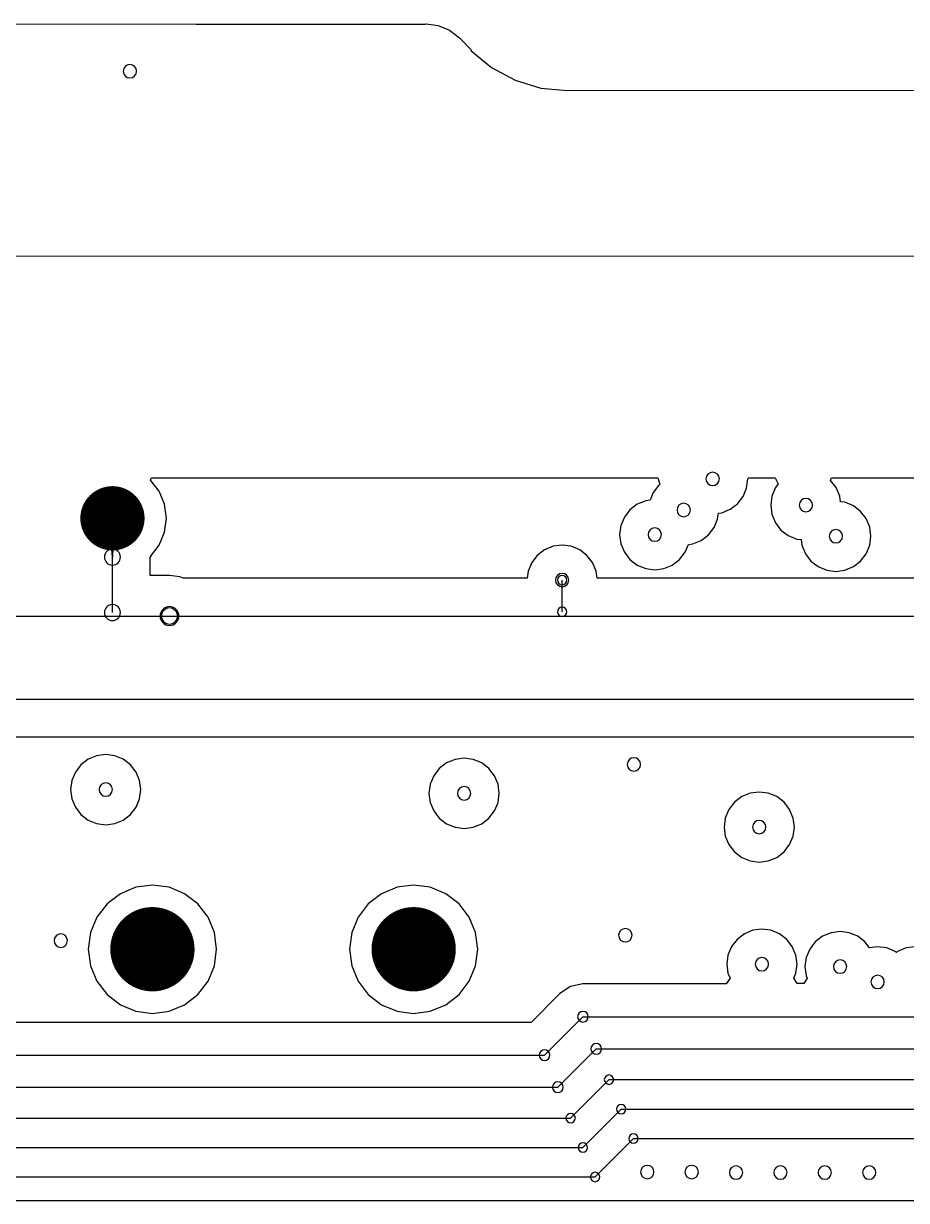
# Model space of a CAD drawing. Header units: inches. Extents: x 32166 to 66782, y 2386 to 7162.
# Drawn here: x 66618.66 to 66635.14, y 7116.24 to 7138.21 of the extents above; entities that cross this region are included whole.
import ezdxf

# ---------------------------------------------------------------- set-up
doc = ezdxf.new("R2010")
doc.units = ezdxf.units.IN
doc.header["$LTSCALE"] = 0.64311
doc.header["$MEASUREMENT"] = 0
for name, color, linetype in [('KEEPOUTLAYER', 6, 'CONTINUOUS'), ('MIDLAYER2', 76, 'CONTINUOUS'), ('MULTILAYER', 9, 'CONTINUOUS')]:
    doc.layers.add(name, color=color, linetype=linetype)

msp = doc.modelspace()

# ---------------------------------------------------------------- linework, layer by layer
at = {"layer": 'KEEPOUTLAYER'}
msp.add_line((66447.374, 7116.24), (66782.374, 7116.24), dxfattribs=at)
at = {"layer": 'MIDLAYER2'}
for p, q in [((66605.855, 7138.211), (66621.884, 7138.2)), ((66621.884, 7138.2), (66626.166, 7138.2)), ((66626.166, 7138.2), (66626.174, 7138.206)), ((66626.166, 7138.2), (66626.166, 7138.2)), ((66626.174, 7138.206), (66626.398, 7138.177)), ((66626.398, 7138.177), (66626.614, 7138.088)), ((66626.614, 7138.088), (66626.799, 7137.945)), ((66626.799, 7137.945), (66627.02, 7137.714)), ((66627.02, 7137.714), (66627.011, 7137.705)), ((66627.011, 7137.705), (66627.398, 7137.388)), ((66627.398, 7137.388), (66627.839, 7137.152)), ((66627.839, 7137.152), (66628.318, 7137.007)), ((66628.318, 7137.007), (66628.816, 7136.958)), ((66628.816, 7136.958), (66635.924, 7136.97)), ((66656.894, 7133.869), (66611.311, 7133.864)), ((66621.032, 7129.688), (66621.047, 7129.73)), ((66621.193, 7129.479), (66621.032, 7129.688)), ((66621.047, 7129.73), (66630.5, 7129.73)), ((66630.5, 7129.73), (66630.541, 7129.61)), ((66630.541, 7129.61), (66630.52, 7129.593)), ((66632.157, 7129.54), (66632.179, 7129.71)), ((66632.179, 7129.71), (66632.197, 7129.73)), ((66632.197, 7129.73), (66632.692, 7129.73)), ((66632.692, 7129.73), (66632.748, 7129.616)), ((66632.748, 7129.616), (66632.696, 7129.548)), ((66633.727, 7129.683), (66633.743, 7129.73)), ((66633.831, 7129.548), (66633.727, 7129.683)), ((66633.743, 7129.73), (66639.942, 7129.73)), ((66621.293, 7129.236), (66621.193, 7129.479)), ((66630.416, 7129.458), (66630.356, 7129.314)), ((66630.52, 7129.593), (66630.416, 7129.458)), ((66632.092, 7129.382), (66632.157, 7129.54)), ((66632.63, 7129.389), (66632.608, 7129.22)), ((66632.696, 7129.548), (66632.63, 7129.389)), ((66633.897, 7129.389), (66633.831, 7129.548)), ((66633.911, 7129.284), (66633.897, 7129.389)), ((66621.328, 7128.975), (66621.293, 7129.236)), ((66630.116, 7129.238), (66629.98, 7129.133)), ((66630.274, 7129.303), (66630.116, 7129.238)), ((66630.356, 7129.314), (66630.274, 7129.303)), ((66631.852, 7129.142), (66631.987, 7129.246)), ((66631.987, 7129.246), (66632.092, 7129.382)), ((66632.608, 7129.22), (66632.63, 7129.05)), ((66633.993, 7129.273), (66633.911, 7129.284)), ((66634.151, 7129.208), (66633.993, 7129.273)), ((66634.287, 7129.103), (66634.151, 7129.208)), ((66620.319, 7127.215), (66620.319, 7128.975)), ((66621.293, 7128.713), (66621.328, 7128.975)), ((66629.876, 7128.998), (66629.81, 7128.839)), ((66629.98, 7129.133), (66629.876, 7128.998)), ((66631.551, 7128.802), (66631.617, 7128.96)), ((66631.617, 7128.96), (66631.631, 7129.068)), ((66631.631, 7129.068), (66631.694, 7129.077)), ((66631.694, 7129.077), (66631.852, 7129.142)), ((66632.63, 7129.05), (66632.696, 7128.892)), ((66634.391, 7128.968), (66634.287, 7129.103)), ((66634.457, 7128.809), (66634.391, 7128.968)), ((66629.81, 7128.839), (66629.788, 7128.67)), ((66631.447, 7128.666), (66631.551, 7128.802)), ((66632.696, 7128.892), (66632.8, 7128.756)), ((66632.8, 7128.756), (66632.936, 7128.652)), ((66634.479, 7128.64), (66634.457, 7128.809)), ((66621.193, 7128.47), (66621.293, 7128.713)), ((66629.788, 7128.67), (66629.81, 7128.5)), ((66631.153, 7128.497), (66631.311, 7128.562)), ((66631.311, 7128.562), (66631.447, 7128.666)), ((66632.936, 7128.652), (66633.094, 7128.587)), ((66633.094, 7128.587), (66633.176, 7128.576)), ((66633.176, 7128.576), (66633.19, 7128.47)), ((66634.457, 7128.47), (66634.479, 7128.64)), ((66621.032, 7128.261), (66621.193, 7128.47)), ((66628.386, 7128.388), (66628.25, 7128.283)), ((66628.544, 7128.453), (66628.386, 7128.388)), ((66628.714, 7128.475), (66628.544, 7128.453)), ((66628.884, 7128.453), (66628.714, 7128.475)), ((66629.042, 7128.388), (66628.884, 7128.453)), ((66629.177, 7128.283), (66629.042, 7128.388)), ((66629.81, 7128.5), (66629.876, 7128.342)), ((66629.876, 7128.342), (66629.98, 7128.206)), ((66630.907, 7128.206), (66631.011, 7128.342)), ((66631.011, 7128.342), (66631.071, 7128.486)), ((66631.071, 7128.486), (66631.153, 7128.497)), ((66633.19, 7128.47), (66633.256, 7128.312)), ((66633.256, 7128.312), (66633.36, 7128.176)), ((66634.287, 7128.176), (66634.391, 7128.312)), ((66634.391, 7128.312), (66634.457, 7128.47)), ((66621.025, 7127.906), (66621.025, 7128.25)), ((66621.025, 7128.25), (66621.031, 7128.25)), ((66621.031, 7128.25), (66621.034, 7128.257)), ((66621.031, 7128.25), (66621.031, 7128.25)), ((66621.031, 7128.25), (66621.031, 7128.25)), ((66621.035, 7128.259), (66621.032, 7128.261)), ((66621.034, 7128.257), (66621.035, 7128.259)), ((66621.035, 7128.259), (66621.035, 7128.259)), ((66621.035, 7128.259), (66621.035, 7128.259)), ((66621.035, 7128.259), (66621.035, 7128.259)), ((66628.146, 7128.148), (66628.081, 7127.99)), ((66628.25, 7128.283), (66628.146, 7128.148)), ((66629.282, 7128.148), (66629.177, 7128.283)), ((66629.347, 7127.99), (66629.282, 7128.148)), ((66629.98, 7128.206), (66630.116, 7128.102)), ((66630.116, 7128.102), (66630.274, 7128.037)), ((66630.613, 7128.037), (66630.771, 7128.102)), ((66630.771, 7128.102), (66630.907, 7128.206)), ((66633.36, 7128.176), (66633.496, 7128.072)), ((66633.496, 7128.072), (66633.654, 7128.007)), ((66633.993, 7128.007), (66634.151, 7128.072)), ((66634.151, 7128.072), (66634.287, 7128.176)), ((66621.384, 7127.906), (66621.025, 7127.906)), ((66621.579, 7127.881), (66621.384, 7127.906)), ((66621.639, 7127.856), (66621.579, 7127.881)), ((66628.063, 7127.856), (66621.639, 7127.856)), ((66628.081, 7127.99), (66628.063, 7127.856)), ((66629.365, 7127.856), (66629.347, 7127.99)), ((66648.052, 7127.856), (66629.365, 7127.856)), ((66630.274, 7128.037), (66630.444, 7128.014)), ((66630.444, 7128.014), (66630.613, 7128.037)), ((66633.654, 7128.007), (66633.824, 7127.984)), ((66633.824, 7127.984), (66633.993, 7128.007)), ((66628.714, 7127.23), (66628.714, 7127.82)), ((66580.534, 7127.15), (66621.384, 7127.15)), ((66621.384, 7127.15), (66653.962, 7127.15)), ((66580.444, 7125.6), (66656.774, 7125.6)), ((66580.736, 7124.894), (66654.122, 7124.894)), ((66620.194, 7124.565), (66620.024, 7124.543)), ((66620.364, 7124.543), (66620.194, 7124.565)), ((66619.73, 7124.373), (66619.626, 7124.238)), ((66619.866, 7124.478), (66619.73, 7124.373)), ((66620.024, 7124.543), (66619.866, 7124.478)), ((66620.522, 7124.478), (66620.364, 7124.543)), ((66620.657, 7124.373), (66620.522, 7124.478)), ((66620.762, 7124.238), (66620.657, 7124.373)), ((66626.556, 7124.408), (66626.42, 7124.303)), ((66626.714, 7124.473), (66626.556, 7124.408)), ((66626.884, 7124.495), (66626.714, 7124.473)), ((66627.054, 7124.473), (66626.884, 7124.495)), ((66627.212, 7124.408), (66627.054, 7124.473)), ((66627.347, 7124.303), (66627.212, 7124.408)), ((66619.626, 7124.238), (66619.561, 7124.08)), ((66620.827, 7124.08), (66620.762, 7124.238)), ((66626.316, 7124.168), (66626.251, 7124.01)), ((66626.42, 7124.303), (66626.316, 7124.168)), ((66627.452, 7124.168), (66627.347, 7124.303)), ((66627.517, 7124.01), (66627.452, 7124.168)), ((66619.561, 7124.08), (66619.538, 7123.91)), ((66619.538, 7123.91), (66619.561, 7123.74)), ((66620.849, 7123.91), (66620.827, 7124.08)), ((66620.827, 7123.74), (66620.849, 7123.91)), ((66626.251, 7124.01), (66626.228, 7123.84)), ((66627.539, 7123.84), (66627.517, 7124.01)), ((66619.561, 7123.74), (66619.626, 7123.582)), ((66620.762, 7123.582), (66620.827, 7123.74)), ((66626.228, 7123.84), (66626.251, 7123.67)), ((66626.251, 7123.67), (66626.316, 7123.512)), ((66627.452, 7123.512), (66627.517, 7123.67)), ((66627.517, 7123.67), (66627.539, 7123.84)), ((66631.93, 7123.673), (66631.826, 7123.538)), ((66632.066, 7123.778), (66631.93, 7123.673)), ((66632.224, 7123.843), (66632.066, 7123.778)), ((66632.394, 7123.865), (66632.224, 7123.843)), ((66632.563, 7123.843), (66632.394, 7123.865)), ((66632.721, 7123.778), (66632.563, 7123.843)), ((66632.857, 7123.673), (66632.721, 7123.778)), ((66632.961, 7123.538), (66632.857, 7123.673)), ((66619.626, 7123.582), (66619.73, 7123.446)), ((66620.657, 7123.446), (66620.762, 7123.582)), ((66626.316, 7123.512), (66626.42, 7123.376)), ((66627.347, 7123.376), (66627.452, 7123.512)), ((66631.826, 7123.538), (66631.76, 7123.379)), ((66633.027, 7123.379), (66632.961, 7123.538)), ((66619.73, 7123.446), (66619.866, 7123.342)), ((66619.866, 7123.342), (66620.024, 7123.277)), ((66620.024, 7123.277), (66620.194, 7123.254)), ((66620.194, 7123.254), (66620.364, 7123.277)), ((66620.364, 7123.277), (66620.522, 7123.342)), ((66620.522, 7123.342), (66620.657, 7123.446)), ((66626.42, 7123.376), (66626.556, 7123.272)), ((66626.556, 7123.272), (66626.714, 7123.207)), ((66627.054, 7123.207), (66627.212, 7123.272)), ((66627.212, 7123.272), (66627.347, 7123.376)), ((66631.76, 7123.379), (66631.738, 7123.21)), ((66633.049, 7123.21), (66633.027, 7123.379)), ((66626.714, 7123.207), (66626.884, 7123.184)), ((66626.884, 7123.184), (66627.054, 7123.207)), ((66631.738, 7123.21), (66631.76, 7123.04)), ((66631.76, 7123.04), (66631.826, 7122.882)), ((66632.961, 7122.882), (66633.027, 7123.04)), ((66633.027, 7123.04), (66633.049, 7123.21)), ((66631.826, 7122.882), (66631.93, 7122.746)), ((66632.857, 7122.746), (66632.961, 7122.882)), ((66631.93, 7122.746), (66632.066, 7122.642)), ((66632.066, 7122.642), (66632.224, 7122.577)), ((66632.224, 7122.577), (66632.394, 7122.554)), ((66632.394, 7122.554), (66632.563, 7122.577)), ((66632.563, 7122.577), (66632.721, 7122.642)), ((66632.721, 7122.642), (66632.857, 7122.746)), ((66620.467, 7121.967), (66620.219, 7121.777)), ((66620.755, 7122.087), (66620.467, 7121.967)), ((66621.065, 7122.127), (66620.755, 7122.087)), ((66621.375, 7122.087), (66621.065, 7122.127)), ((66621.664, 7121.967), (66621.375, 7122.087)), ((66621.912, 7121.777), (66621.664, 7121.967)), ((66625.343, 7121.967), (66625.095, 7121.777)), ((66625.632, 7122.087), (66625.343, 7121.967)), ((66625.942, 7122.127), (66625.632, 7122.087)), ((66626.252, 7122.087), (66625.942, 7122.127)), ((66626.541, 7121.967), (66626.252, 7122.087)), ((66626.789, 7121.777), (66626.541, 7121.967)), ((66620.219, 7121.777), (66620.028, 7121.529)), ((66622.103, 7121.529), (66621.912, 7121.777)), ((66625.095, 7121.777), (66624.905, 7121.529)), ((66626.979, 7121.529), (66626.789, 7121.777)), ((66620.028, 7121.529), (66619.909, 7121.24)), ((66622.222, 7121.24), (66622.103, 7121.529)), ((66624.905, 7121.529), (66624.785, 7121.24)), ((66627.099, 7121.24), (66626.979, 7121.529)), ((66632.274, 7121.283), (66632.116, 7121.218)), ((66632.444, 7121.305), (66632.274, 7121.283)), ((66632.613, 7121.283), (66632.444, 7121.305)), ((66632.771, 7121.218), (66632.613, 7121.283)), ((66633.904, 7121.261), (66633.734, 7121.239)), ((66634.074, 7121.239), (66633.904, 7121.261)), ((66619.909, 7121.24), (66619.868, 7120.93)), ((66622.263, 7120.93), (66622.222, 7121.24)), ((66624.785, 7121.24), (66624.745, 7120.93)), ((66627.14, 7120.93), (66627.099, 7121.24)), ((66631.98, 7121.113), (66631.876, 7120.978)), ((66632.116, 7121.218), (66631.98, 7121.113)), ((66632.907, 7121.113), (66632.771, 7121.218)), ((66633.011, 7120.978), (66632.907, 7121.113)), ((66633.441, 7121.069), (66633.336, 7120.933)), ((66633.576, 7121.173), (66633.441, 7121.069)), ((66633.734, 7121.239), (66633.576, 7121.173)), ((66634.232, 7121.173), (66634.074, 7121.239)), ((66634.368, 7121.069), (66634.232, 7121.173)), ((66634.454, 7120.956), (66634.368, 7121.069)), ((66619.868, 7120.93), (66619.909, 7120.62)), ((66622.222, 7120.62), (66622.263, 7120.93)), ((66624.745, 7120.93), (66624.785, 7120.62)), ((66627.099, 7120.62), (66627.14, 7120.93)), ((66631.81, 7120.82), (66631.788, 7120.65)), ((66631.876, 7120.978), (66631.81, 7120.82)), ((66633.077, 7120.82), (66633.011, 7120.978)), ((66633.099, 7120.65), (66633.077, 7120.82)), ((66633.336, 7120.933), (66633.271, 7120.775)), ((66634.604, 7120.976), (66634.454, 7120.956)), ((66634.774, 7120.953), (66634.604, 7120.976)), ((66634.932, 7120.888), (66634.774, 7120.953)), ((66634.954, 7120.871), (66634.932, 7120.888)), ((66634.976, 7120.888), (66634.954, 7120.871)), ((66635.134, 7120.953), (66634.976, 7120.888)), ((66635.304, 7120.976), (66635.134, 7120.953)), ((66619.909, 7120.62), (66620.028, 7120.331)), ((66622.103, 7120.331), (66622.222, 7120.62)), ((66624.785, 7120.62), (66624.905, 7120.331)), ((66626.979, 7120.331), (66627.099, 7120.62)), ((66631.788, 7120.65), (66631.81, 7120.48)), ((66633.077, 7120.48), (66633.099, 7120.65)), ((66633.271, 7120.775), (66633.248, 7120.605)), ((66633.248, 7120.605), (66633.271, 7120.436)), ((66631.849, 7120.387), (66631.778, 7120.282)), ((66631.81, 7120.48), (66631.849, 7120.387)), ((66633.038, 7120.387), (66633.077, 7120.48)), ((66633.101, 7120.293), (66633.038, 7120.387)), ((66633.291, 7120.387), (66633.228, 7120.293)), ((66633.271, 7120.436), (66633.291, 7120.387)), ((66620.028, 7120.331), (66620.219, 7120.083)), ((66621.912, 7120.083), (66622.103, 7120.331)), ((66624.905, 7120.331), (66625.095, 7120.083)), ((66626.789, 7120.083), (66626.979, 7120.331)), ((66628.869, 7120.235), (66628.67, 7120.102)), ((66629.103, 7120.282), (66628.869, 7120.235)), ((66631.778, 7120.282), (66629.103, 7120.282)), ((66633.228, 7120.293), (66633.101, 7120.293)), ((66620.219, 7120.083), (66620.467, 7119.893)), ((66621.664, 7119.893), (66621.912, 7120.083)), ((66625.095, 7120.083), (66625.343, 7119.893)), ((66626.541, 7119.893), (66626.789, 7120.083)), ((66628.67, 7120.102), (66628.133, 7119.565)), ((66620.467, 7119.893), (66620.755, 7119.773)), ((66620.755, 7119.773), (66621.065, 7119.732)), ((66621.065, 7119.732), (66621.375, 7119.773)), ((66621.375, 7119.773), (66621.664, 7119.893)), ((66625.343, 7119.893), (66625.632, 7119.773)), ((66625.632, 7119.773), (66625.942, 7119.732)), ((66625.942, 7119.732), (66626.252, 7119.773)), ((66626.252, 7119.773), (66626.541, 7119.893)), ((66628.133, 7119.565), (66616.505, 7119.565)), ((66628.386, 7118.953), (66629.103, 7119.67)), ((66629.103, 7119.67), (66638.795, 7119.67)), ((66628.635, 7118.353), (66629.351, 7119.07)), ((66629.351, 7119.07), (66639.043, 7119.07)), ((66616.252, 7118.953), (66628.386, 7118.953)), ((66628.873, 7117.778), (66629.589, 7118.495)), ((66629.589, 7118.495), (66636.808, 7118.495)), ((66616.003, 7118.353), (66628.635, 7118.353)), ((66615.765, 7117.778), (66628.873, 7117.778)), ((66629.101, 7117.228), (66629.817, 7117.945)), ((66629.817, 7117.945), (66639.509, 7117.945)), ((66629.328, 7116.678), (66630.045, 7117.395)), ((66630.045, 7117.395), (66636.353, 7117.395)), ((66615.537, 7117.228), (66629.101, 7117.228)), ((66615.309, 7116.678), (66629.328, 7116.678))]:
    msp.add_line(p, q, dxfattribs=at)
for points, const_width in [([(66620.619, 7128.975, 1), (66620.019, 7128.975, 1)], 0.6), ([(66621.459, 7120.93, 1), (66620.672, 7120.93, 1)], 0.787), ([(66626.336, 7120.93, 1), (66625.549, 7120.93, 1)], 0.787)]:
    msp.add_lwpolyline(points, format="xyb", close=True, dxfattribs=dict(at, const_width=const_width))
for centre, radius, start, end in [((66620.644, 7137.32), 0.125, 0, 180), ((66620.644, 7137.32), 0.125, 180, 0), ((66631.524, 7129.71), 0.125, 0, 180), ((66631.524, 7129.71), 0.125, 180, 0), ((66630.984, 7129.13), 0.125, 0, 180), ((66633.264, 7129.22), 0.125, 0, 180), ((66633.264, 7129.22), 0.125, 180, 0), ((66620.319, 7128.975), 0.15, 0, 180), ((66620.319, 7128.975), 0.15, 180, 0), ((66630.984, 7129.13), 0.125, 180, 0), ((66620.107, 7128.762), 0.15, 0, 180), ((66620.107, 7128.762), 0.15, 0, 180), ((66620.107, 7128.762), 0.15, 0, 180), ((66620.107, 7128.762), 0.15, 180, 0), ((66620.107, 7128.762), 0.15, 180, 0), ((66620.107, 7128.762), 0.15, 180, 0), ((66619.595, 7128.25), 0.724, 359.9998, 44.9998), ((66619.595, 7128.25), 0.724, 359.9998, 44.9998), ((66619.595, 7128.25), 0.724, 359.9998, 44.9998), ((66621.043, 7128.25), 0.724, 135.0002, 180.0002), ((66621.043, 7128.25), 0.724, 135.0002, 180.0002), ((66621.043, 7128.25), 0.724, 135.0002, 180.0002), ((66620.531, 7128.762), 0.15, 0, 180), ((66620.531, 7128.762), 0.15, 0, 180), ((66620.531, 7128.762), 0.15, 0, 180), ((66620.531, 7128.762), 0.15, 180, 0), ((66620.531, 7128.762), 0.15, 180, 0), ((66620.531, 7128.762), 0.15, 180, 0), ((66630.444, 7128.67), 0.125, 0, 180), ((66633.824, 7128.64), 0.125, 0, 180), ((66630.444, 7128.67), 0.125, 180, 0), ((66633.824, 7128.64), 0.125, 180, 0), ((66620.319, 7128.25), 0.15, 0, 180), ((66620.319, 7128.25), 0.15, 0, 180), ((66620.319, 7128.25), 0.15, 0, 180), ((66620.319, 7128.25), 0.15, 0, 180), ((66620.319, 7128.25), 0.15, 0, 180), ((66620.319, 7128.25), 0.15, 0, 180), ((66620.319, 7128.25), 0.15, 180, 0), ((66620.319, 7128.25), 0.15, 180, 0), ((66620.319, 7128.25), 0.15, 180, 0), ((66620.319, 7128.25), 0.15, 180, 0), ((66620.319, 7128.25), 0.15, 180, 0), ((66620.319, 7128.25), 0.15, 180, 0), ((66628.714, 7127.82), 0.125, 0, 180), ((66628.714, 7127.82), 0.0875, 0, 180), ((66628.714, 7127.82), 0.125, 180, 0), ((66628.714, 7127.82), 0.0875, 180, 0), ((66620.319, 7127.215), 0.15, 0, 180), ((66620.319, 7127.215), 0.15, 180, 0), ((66621.384, 7127.15), 0.175, 0, 180), ((66621.384, 7127.15), 0.15, 0, 180), ((66628.714, 7127.23), 0.0875, 0, 180), ((66628.714, 7127.23), 0.0875, 180, 0), ((66621.384, 7127.15), 0.175, 180, 0), ((66621.384, 7127.15), 0.15, 180, 0), ((66630.054, 7124.38), 0.125, 0, 180), ((66630.054, 7124.38), 0.125, 180, 0), ((66620.194, 7123.91), 0.125, 0, 180), ((66620.194, 7123.91), 0.125, 180, 0), ((66626.884, 7123.84), 0.125, 0, 180), ((66626.884, 7123.84), 0.125, 180, 0), ((66632.394, 7123.21), 0.125, 0, 180), ((66632.394, 7123.21), 0.125, 180, 0), ((66629.894, 7121.19), 0.125, 0, 180), ((66619.354, 7121.09), 0.125, 0, 180), ((66619.354, 7121.09), 0.125, 180, 0), ((66629.894, 7121.19), 0.125, 180, 0), ((66632.444, 7120.65), 0.125, 0, 180), ((66632.444, 7120.65), 0.125, 180, 0), ((66633.904, 7120.605), 0.125, 0, 180), ((66633.904, 7120.605), 0.125, 180, 0), ((66634.604, 7120.32), 0.125, 0, 180), ((66634.604, 7120.32), 0.125, 180, 0), ((66629.103, 7119.67), 0.1, 0, 180), ((66629.103, 7119.67), 0.1, 0, 180), ((66629.103, 7119.67), 0.1, 180, 0), ((66629.103, 7119.67), 0.1, 180, 0), ((66629.351, 7119.07), 0.1, 0, 180), ((66629.351, 7119.07), 0.1, 0, 180), ((66629.351, 7119.07), 0.1, 180, 0), ((66629.351, 7119.07), 0.1, 180, 0), ((66628.386, 7118.953), 0.1, 0, 180), ((66628.386, 7118.953), 0.1, 0, 180), ((66628.386, 7118.953), 0.1, 180, 0), ((66628.386, 7118.953), 0.1, 180, 0), ((66628.635, 7118.353), 0.1, 0, 180), ((66628.635, 7118.353), 0.1, 0, 180), ((66629.589, 7118.495), 0.0875, 0, 180), ((66629.589, 7118.495), 0.0875, 0, 180), ((66629.589, 7118.495), 0.0875, 180, 0), ((66629.589, 7118.495), 0.0875, 180, 0), ((66628.635, 7118.353), 0.1, 180, 0), ((66628.635, 7118.353), 0.1, 180, 0), ((66629.817, 7117.945), 0.0875, 0, 180), ((66629.817, 7117.945), 0.0875, 0, 180), ((66628.873, 7117.778), 0.0875, 0, 180), ((66628.873, 7117.778), 0.0875, 0, 180), ((66628.873, 7117.778), 0.0875, 180, 0), ((66628.873, 7117.778), 0.0875, 180, 0), ((66629.817, 7117.945), 0.0875, 180, 0), ((66629.817, 7117.945), 0.0875, 180, 0), ((66629.101, 7117.228), 0.0875, 0, 180), ((66629.101, 7117.228), 0.0875, 0, 180), ((66630.045, 7117.395), 0.0875, 0, 180), ((66630.045, 7117.395), 0.0875, 0, 180), ((66630.045, 7117.395), 0.0875, 180, 0), ((66630.045, 7117.395), 0.0875, 180, 0), ((66629.101, 7117.228), 0.0875, 180, 0), ((66629.101, 7117.228), 0.0875, 180, 0), ((66630.304, 7116.77), 0.125, 0, 180), ((66631.132, 7116.77), 0.125, 0, 180), ((66631.961, 7116.76), 0.125, 0, 180), ((66632.79, 7116.76), 0.125, 0, 180), ((66633.618, 7116.76), 0.125, 0, 180), ((66634.447, 7116.76), 0.125, 0, 180), ((66629.328, 7116.678), 0.0875, 0, 180), ((66629.328, 7116.678), 0.0875, 0, 180), ((66629.328, 7116.678), 0.0875, 180, 0), ((66629.328, 7116.678), 0.0875, 180, 0), ((66630.304, 7116.77), 0.125, 180, 0), ((66631.132, 7116.77), 0.125, 180, 0), ((66631.961, 7116.76), 0.125, 180, 0), ((66632.79, 7116.76), 0.125, 180, 0), ((66633.618, 7116.76), 0.125, 180, 0), ((66634.447, 7116.76), 0.125, 180, 0)]:
    msp.add_arc(centre, radius, start, end, dxfattribs=at)
at = {"layer": 'MULTILAYER'}
for points, const_width in [([(66620.619, 7128.975, 1), (66620.019, 7128.975, 1)], 0.6), ([(66621.459, 7120.93, 1), (66620.672, 7120.93, 1)], 0.787), ([(66626.336, 7120.93, 1), (66625.549, 7120.93, 1)], 0.787)]:
    msp.add_lwpolyline(points, format="xyb", close=True, dxfattribs=dict(at, const_width=const_width))
for centre, start, end in [((66620.644, 7137.32), 0, 180), ((66620.644, 7137.32), 180, 0), ((66631.524, 7129.71), 0, 180), ((66631.524, 7129.71), 180, 0), ((66630.984, 7129.13), 0, 180), ((66633.264, 7129.22), 0, 180), ((66633.264, 7129.22), 180, 0), ((66630.984, 7129.13), 180, 0), ((66630.444, 7128.67), 0, 180), ((66633.824, 7128.64), 0, 180), ((66630.444, 7128.67), 180, 0), ((66633.824, 7128.64), 180, 0), ((66628.714, 7127.82), 0, 180), ((66628.714, 7127.82), 180, 0), ((66630.054, 7124.38), 0, 180), ((66630.054, 7124.38), 180, 0), ((66620.194, 7123.91), 0, 180), ((66620.194, 7123.91), 180, 0), ((66626.884, 7123.84), 0, 180), ((66626.884, 7123.84), 180, 0), ((66632.394, 7123.21), 0, 180), ((66632.394, 7123.21), 180, 0), ((66629.894, 7121.19), 0, 180), ((66619.354, 7121.09), 0, 180), ((66619.354, 7121.09), 180, 0), ((66629.894, 7121.19), 180, 0), ((66632.444, 7120.65), 0, 180), ((66632.444, 7120.65), 180, 0), ((66633.904, 7120.605), 0, 180), ((66633.904, 7120.605), 180, 0), ((66634.604, 7120.32), 0, 180), ((66634.604, 7120.32), 180, 0), ((66630.304, 7116.77), 0, 180), ((66631.132, 7116.77), 0, 180), ((66631.961, 7116.76), 0, 180), ((66632.79, 7116.76), 0, 180), ((66633.618, 7116.76), 0, 180), ((66634.447, 7116.76), 0, 180), ((66630.304, 7116.77), 180, 0), ((66631.132, 7116.77), 180, 0), ((66631.961, 7116.76), 180, 0), ((66632.79, 7116.76), 180, 0), ((66633.618, 7116.76), 180, 0), ((66634.447, 7116.76), 180, 0)]:
    msp.add_arc(centre, 0.125, start, end, dxfattribs=at)

doc.saveas('drawing.dxf')
